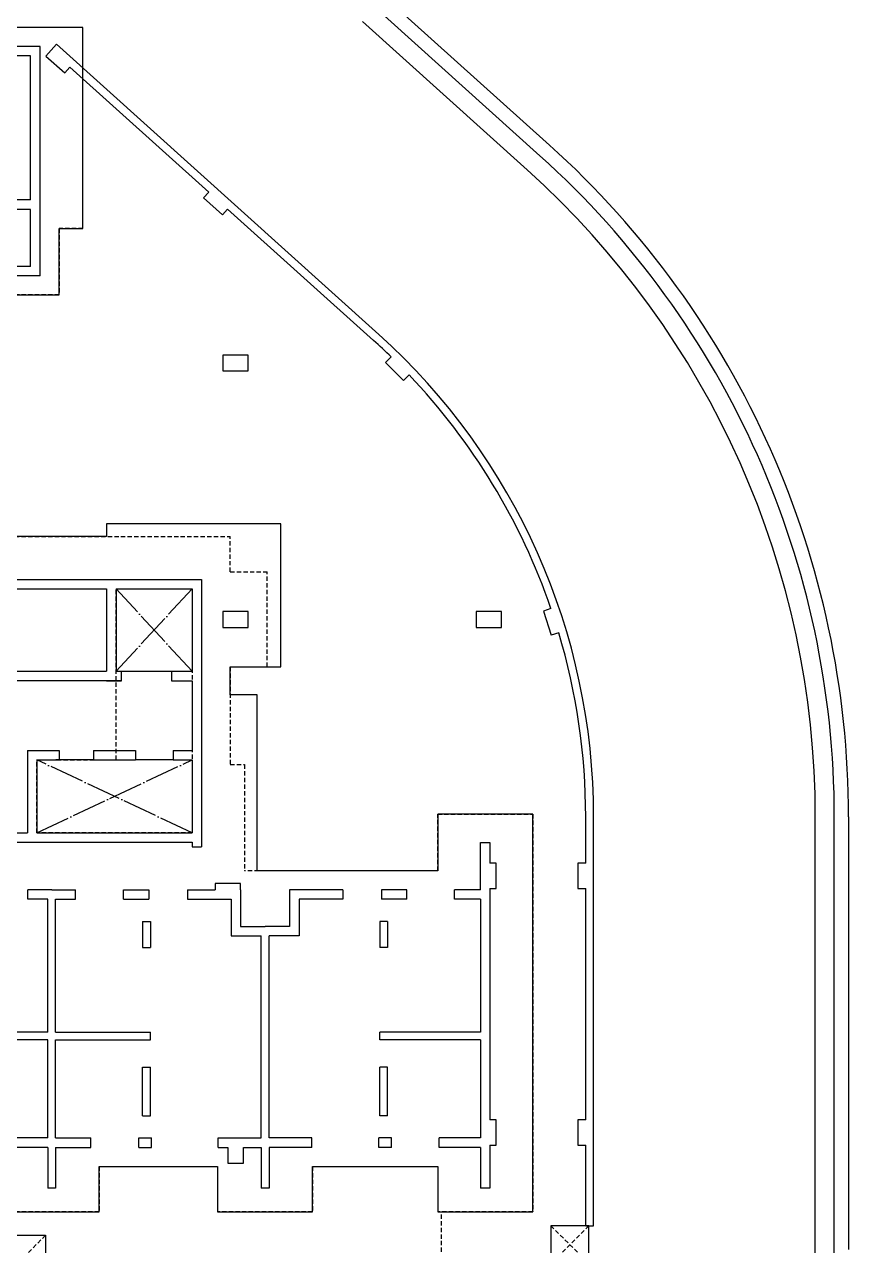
# Model space of a CAD drawing. Header units: millimetres. Extents: x 231380 to 990673, y -319231 to 132826.
# Drawn here: x 349809 to 375835, y -283606 to -245038 of the extents above; entities that cross this region are included whole.
import ezdxf

# ---------------------------------------------------------------- set-up
doc = ezdxf.new("R2010")
doc.units = ezdxf.units.MM
doc.header["$LTSCALE"] = 91
doc.linetypes.add('XS-기초$0$DDOT', pattern=[14, 12, -1, 0, -1])
doc.linetypes.add('XS-기초$0$HID', pattern=[2.3, 1.5, -0.8])
for name, color, linetype in [('00', 7, 'Continuous'), ('XDIM', 7, 'Continuous'), ('XS-기초$0$EL7', 7, 'Continuous'), ('XS-기초$0$OPEN', 9, 'XS-기초$0$DDOT'), ('XS-기초$0$WALL', 11, 'Continuous'), ('XS-기초$0$기초꺽임', 4, 'XS-기초$0$HID'), ('XS-기초$0$기초연단', 3, 'Continuous'), ('XS-기초$0$집수정', 21, 'Continuous'), ('XS-기초$0$집수정-우수', 6, 'Continuous'), ('XS-지하주차장$0$COL', 2, 'Continuous')]:
    doc.layers.add(name, color=color, linetype=linetype)

# ---------------------------------------------------------------- blocks, each defined once
blk = doc.blocks.new('szdhdbnstyhsr')
at = {"layer": 'XS-지하주차장$0$COL', "color": 1}
for p, q in [((1858, 38397), (-23356, 61100)), ((1456, 37951), (-3746, 42635)), ((-13409, 41917), (-13743, 41545)), ((-3228, 32749), (-13409, 41917)), ((-13743, 41545), (-13149, 41010)), ((-13149, 41010), (-12982, 41195)), ((-8597, 37248), (-12982, 41195)), ((-3395, 32564), (-8003, 36712)), ((-2839, 32044), (-3017, 31868)), ((-3017, 31868), (-2454, 31299)), ((-2276, 31475), (-2454, 31299)), ((2207, 24091), (1969, 24015)), ((1969, 24015), (2214, 23253)), ((2452, 23330), (2214, 23253)), ((3305, 16050), (3305, 17515)), ((3555, 4600), (3555, 17515)), ((10555, 2850), (10555, 17515)), ((11155, 3350), (11155, 17515)), ((480, 16050), (280, 16050)), ((480, 15250), (480, 16050)), ((3305, 16050), (3055, 16050)), ((3055, 16050), (3055, 15250)), ((280, 15250), (480, 15250)), ((3055, 15250), (3305, 15250)), ((3305, 7950), (3305, 15250)), ((480, 7950), (280, 7950)), ((480, 7150), (480, 7950)), ((3305, 7950), (3055, 7950)), ((3055, 7950), (3055, 7150)), ((-8000, 7075), (-8000, 6575)), ((-7500, 6575), (-7500, 7075)), ((280, 7150), (480, 7150)), ((3055, 7150), (3305, 7150)), ((3305, 4600), (3305, 7150)), ((-8000, 6575), (-7500, 6575)), ((3305, 4600), (3555, 4600))]:
    blk.add_line(p, q, dxfattribs=at)
for points in [[(-8597, 37248), (-8764, 37062), (-8170, 36527), (-8003, 36712)], [(-7595, 15215), (-7595, 15415), (-8395, 15415), (-8395, 15215)]]:
    blk.add_lwpolyline(points, dxfattribs=at)
for points in [[(-8150, 32100), (-8150, 31600), (-7350, 31600), (-7350, 32100)], [(-8150, 24000), (-8150, 23500), (-7350, 23500), (-7350, 24000)], [(-150, 24000), (-150, 23500), (650, 23500), (650, 24000)]]:
    blk.add_lwpolyline(points, close=True, dxfattribs=at)
for radius, start, end in [(28100, 0, 48), (27500, 0, 48), (20250, 45.845, 48), (20500, 0, 48), (20250, 18.9509, 43.5813), (20250, 0, 16.6872)]:
    blk.add_arc((-16945, 17515), radius, start, end, dxfattribs=at)
blk = doc.blocks.new('XS-기초$0$집수정-1.2x1.2')
at = {"layer": 'XS-기초$0$집수정'}
for p, q in [((0, 0), (0, 1200)), ((0, 1200), (1200, 1200)), ((1200, 1200), (1200, 0)), ((1200, 0), (0, 0))]:
    blk.add_line(p, q, dxfattribs=at)
at = {"layer": 'XS-기초$0$집수정', "linetype": 'XS-기초$0$HID'}
for p, q in [((0, 0), (1200, 1200)), ((0, 1200), (1200, 0))]:
    blk.add_line(p, q, dxfattribs=at)
blk = doc.blocks.new('zdhadbs')
at = {"color": 6, "linetype": 'ByBlock'}
for points in [[(10055, -18830), (13055, -18830), (13055, -17395), (16795, -17395), (16795, -18830), (19795, -18830), (19795, -17395), (23745, -17395), (23745, -18830), (26745, -18830), (26745, -6265), (23745, -6265), (23745, -8055), (18040, -8055), (18040, -2505), (17190, -2505), (17190, -1620), (18790, -1620), (18790, 2895), (13290, 2895), (13290, 2495), (7465, 2495)], [(7465, 10130), (11790, 10130), (11790, 12230), (12540, 12230), (12540, 18580), (9540, 18580)]]:
    blk.add_lwpolyline(points, dxfattribs=at)
at = {"layer": 'XS-기초$0$EL7'}
for p, q in [((13765, -1755), (15335, -1755)), ((12880, -4555), (11690, -4555)), ((15390, -4555), (14200, -4555))]:
    blk.add_line(p, q, dxfattribs=at)
at = {"layer": 'XS-기초$0$OPEN'}
for p, q in [((15990, -1755), (13590, 845)), ((15990, 845), (13590, -1755)), ((15990, -6855), (11090, -4555)), ((11090, -6855), (15990, -4555))]:
    blk.add_line(p, q, dxfattribs=at)
at = {"layer": 'XS-기초$0$WALL', "color": 5}
for p, q in [((26973, 14527), (1759, 37230)), ((26571, 14081), (21369, 18765)), ((11190, 17980), (-2285, 17980)), ((11190, 10730), (11190, 17980)), ((11706, 18047), (11372, 17675)), ((21887, 8879), (11706, 18047)), ((10890, 17680), (8290, 17680)), ((10890, 13130), (10890, 17680)), ((11372, 17675), (11966, 17140)), ((11966, 17140), (12133, 17325)), ((16518, 13378), (12133, 17325)), ((10890, 13130), (9400, 13130)), ((16518, 13378), (16351, 13192)), ((16351, 13192), (16945, 12657)), ((10890, 12830), (9400, 12830)), ((10890, 11030), (10890, 12830)), ((16945, 12657), (17112, 12842)), ((21720, 8694), (17112, 12842)), ((10890, 11030), (7990, 11030)), ((11190, 10730), (7990, 10730)), ((16965, 8230), (16965, 7730)), ((17765, 8230), (16965, 8230)), ((17765, 7730), (17765, 8230)), ((22276, 8174), (22098, 7998)), ((16965, 7730), (17765, 7730)), ((22098, 7998), (22661, 7429)), ((22839, 7605), (22661, 7429)), ((8740, 845), (13290, 845)), ((9765, 1145), (16290, 1145)), ((13290, 845), (13290, -1755)), ((13590, 845), (15990, 845)), ((13590, 845), (13590, -1755)), ((15990, 845), (15990, -1755)), ((16290, 1145), (16290, -7305)), ((16965, 130), (16965, -370)), ((17765, 130), (16965, 130)), ((17765, -370), (17765, 130)), ((24965, 130), (24965, -370)), ((25765, 130), (24965, 130)), ((25765, -370), (25765, 130)), ((27322, 221), (27084, 145)), ((27084, 145), (27329, -617)), ((16965, -370), (17765, -370)), ((24965, -370), (25765, -370)), ((27567, -540), (27329, -617)), ((9850, -1755), (13290, -1755)), ((13590, -1755), (13765, -1755)), ((13765, -2055), (13765, -1755)), ((15335, -1755), (15990, -1755)), ((15335, -1755), (15335, -2055)), ((13765, -2055), (9850, -2055)), ((13290, -2055), (13765, -2055)), ((15335, -2055), (15990, -2055)), ((15990, -2055), (15990, -4255)), ((10790, -4255), (10790, -6855)), ((10790, -4255), (11790, -4255)), ((11090, -4555), (11090, -6855)), ((11090, -4555), (11790, -4555)), ((11790, -4255), (11790, -4555)), ((12880, -4255), (14200, -4255)), ((12880, -4255), (12880, -4555)), ((12880, -4555), (14200, -4555)), ((14200, -4255), (14200, -4555)), ((15390, -4255), (15990, -4255)), ((15390, -4255), (15390, -4555)), ((15390, -4555), (15990, -4555)), ((15990, -4555), (15990, -6855)), ((28420, -7820), (28420, -6355)), ((28670, -19270), (28670, -6255)), ((35670, -21020), (35670, -6355)), ((36270, -20520), (36270, -6355)), ((8440, -6855), (10790, -6855)), ((11090, -6855), (15990, -6855)), ((8440, -7155), (15990, -7155)), ((15990, -7155), (15990, -7305)), ((15990, -7305), (16290, -7305)), ((25095, -8655), (25095, -7165)), ((25095, -7165), (25395, -7165)), ((25395, -7165), (25395, -7820)), ((25595, -7820), (25395, -7820)), ((25595, -8620), (25595, -7820)), ((28420, -7820), (28170, -7820)), ((28170, -7820), (28170, -8620)), ((17520, -8455), (16720, -8455)), ((16720, -8455), (16720, -8655)), ((17520, -8655), (17520, -8455)), ((10800, -8955), (10800, -8655)), ((11555, -8655), (10800, -8655)), ((11555, -8655), (12310, -8655)), ((12310, -8955), (12310, -8655)), ((13820, -8955), (13820, -8655)), ((13820, -8655), (14620, -8655)), ((14620, -8655), (14620, -8955)), ((15840, -8655), (15840, -8955)), ((15840, -8655), (16720, -8655)), ((17520, -8655), (17520, -9815)), ((20750, -8655), (19070, -8655)), ((19070, -8655), (19070, -9815)), ((20750, -8655), (20750, -8955)), ((21970, -8655), (21970, -8955)), ((22770, -8655), (21970, -8655)), ((22770, -8955), (22770, -8655)), ((24280, -8955), (24280, -8655)), ((25095, -8655), (24280, -8655)), ((25395, -8620), (25395, -15920)), ((25395, -8620), (25595, -8620)), ((28170, -8620), (28420, -8620)), ((28420, -15920), (28420, -8620)), ((11430, -8955), (10800, -8955)), ((11430, -13150), (11430, -8955)), ((11680, -13150), (11680, -8955)), ((11680, -8955), (12310, -8955)), ((13820, -8955), (14620, -8955)), ((15840, -8955), (17220, -8955)), ((17220, -8955), (17220, -10115)), ((20750, -8955), (19370, -8955)), ((19370, -8955), (19370, -10115)), ((22770, -8955), (21970, -8955)), ((25095, -8955), (24280, -8955)), ((25095, -8955), (25095, -13150)), ((14425, -9655), (14425, -10485)), ((14425, -9655), (14675, -9655)), ((14675, -9655), (14675, -10485)), ((17520, -9815), (18295, -9815)), ((19070, -9815), (18295, -9815)), ((21915, -9655), (21915, -10485)), ((22165, -9655), (21915, -9655)), ((22165, -9655), (22165, -10485)), ((17220, -10115), (18170, -10115)), ((18170, -16495), (18170, -10115)), ((18420, -16495), (18420, -10115)), ((19370, -10115), (18420, -10115)), ((14425, -10485), (14675, -10485)), ((22165, -10485), (21915, -10485)), ((11430, -13150), (8435, -13150)), ((11430, -13400), (8435, -13400)), ((11430, -16495), (11430, -13400)), ((11680, -13150), (14675, -13150)), ((11680, -16495), (11680, -13400)), ((11680, -13400), (14675, -13400)), ((14675, -13400), (14675, -13150)), ((25095, -13150), (21915, -13150)), ((21915, -13400), (21915, -13150)), ((25095, -13400), (21915, -13400)), ((25095, -13400), (25095, -16495)), ((14425, -15795), (14425, -14260)), ((14425, -14260), (14675, -14260)), ((14675, -15795), (14675, -14260)), ((21915, -15795), (21915, -14260)), ((22165, -14260), (21915, -14260)), ((22165, -15795), (22165, -14260)), ((14425, -15795), (14675, -15795)), ((22165, -15795), (21915, -15795)), ((25595, -15920), (25395, -15920)), ((25595, -16720), (25595, -15920)), ((28420, -15920), (28170, -15920)), ((28170, -15920), (28170, -16720)), ((11430, -16495), (10315, -16495)), ((11680, -16495), (12795, -16495)), ((12795, -16795), (12795, -16495)), ((14305, -16495), (14705, -16495)), ((14305, -16795), (14305, -16495)), ((14705, -16795), (14705, -16495)), ((16815, -16495), (18170, -16495)), ((16815, -16795), (16815, -16495)), ((19775, -16495), (18420, -16495)), ((19775, -16795), (19775, -16495)), ((22285, -16495), (21885, -16495)), ((21885, -16795), (21885, -16495)), ((22285, -16795), (22285, -16495)), ((23795, -16795), (23795, -16495)), ((25095, -16495), (23795, -16495)), ((11430, -16795), (10315, -16795)), ((11430, -16795), (11430, -18080)), ((11680, -16795), (12795, -16795)), ((11680, -16795), (11680, -18080)), ((14305, -16795), (14705, -16795)), ((16815, -16795), (17115, -16795)), ((17115, -16795), (17115, -17295)), ((17615, -16795), (18170, -16795)), ((17615, -17295), (17615, -16795)), ((18170, -16795), (18170, -18080)), ((19775, -16795), (18420, -16795)), ((18420, -16795), (18420, -18080)), ((22285, -16795), (21885, -16795)), ((25095, -16795), (23795, -16795)), ((25095, -16795), (25095, -18080)), ((25395, -16720), (25395, -18080)), ((25395, -16720), (25595, -16720)), ((28170, -16720), (28420, -16720)), ((28420, -19270), (28420, -16720)), ((17115, -17295), (17615, -17295)), ((11680, -18080), (11430, -18080)), ((18420, -18080), (18170, -18080)), ((25395, -18080), (25095, -18080)), ((28420, -19270), (28670, -19270))]:
    blk.add_line(p, q, dxfattribs=at)
for radius, start, end in [(28100, 0, 48), (27500, 0, 48), (20500, 0, 48), (20250, 45.845, 48), (20250, 18.9509, 43.5813), (20250, 0, 16.6872)]:
    blk.add_arc((8170, -6355), radius, start, end, dxfattribs=at)
at = {"layer": 'XS-기초$0$기초꺽임'}
blk.add_lwpolyline([(13590, 845), (15990, 845), (15990, -6855), (11090, -6855), (11090, -4555), (13590, -4555)], close=True, dxfattribs=at)
at = {"layer": 'XS-기초$0$기초연단'}
for p, q in [((27274, 14862), (1848, 37755)), ((36720, -6355), (36720, -20020))]:
    blk.add_line(p, q, dxfattribs=at)
at = {"layer": 'XS-기초$0$기초연단', "linetype": 'XS-기초$0$HID'}
for p, q in [((12540, 18580), (9540, 18580)), ((12540, 12230), (12540, 18580)), ((11790, 12230), (11790, 10130)), ((12540, 12230), (11790, 12230)), ((11790, 10130), (7465, 10130)), ((7465, 2495), (17190, 2495)), ((17190, 1380), (17190, 2495)), ((17190, 1380), (18365, 1380)), ((18365, -1620), (18365, 1380)), ((17190, -1620), (18365, -1620)), ((17190, -1620), (17190, -4705)), ((17190, -4705), (17640, -4705)), ((17640, -4705), (17640, -8055)), ((23745, -6265), (26745, -6265)), ((23745, -8055), (23745, -6265)), ((26745, -6265), (26745, -18830)), ((23745, -8055), (17640, -8055)), ((13055, -17395), (13055, -18830)), ((13055, -17395), (16795, -17395)), ((16795, -17395), (16795, -18830)), ((19795, -17395), (19795, -18830)), ((19795, -17395), (23745, -17395)), ((23745, -17395), (23745, -18830)), ((13055, -18830), (10055, -18830)), ((19795, -18830), (16795, -18830)), ((26745, -18830), (23745, -18830)), ((23865, -22398), (23865, -18830))]:
    blk.add_line(p, q, dxfattribs=at)
at = {"layer": 'XS-기초$0$기초연단'}
blk.add_arc((8170, -6355), 28550, 0, 48, dxfattribs=at)
at = {"layer": 'XS-기초$0$집수정-우수', "linetype": 'XS-기초$0$HID'}
blk.add_line((11365, -19570), (9865, -21070), dxfattribs=at)
at = {"layer": 'XS-기초$0$집수정-우수'}
blk.add_lwpolyline([(11365, -21070), (9865, -21070), (9865, -19570), (11365, -19570)], close=True, dxfattribs=at)
at = {"layer": 'XS-기초$0$집수정', "xscale": -1, "rotation": 90}
blk.add_blockref('XS-기초$0$집수정-1.2x1.2', (28520, -19270), dxfattribs=at)

msp = doc.modelspace()

# ---------------------------------------------------------------- block references
at = {"layer": '00'}
msp.add_blockref('zdhadbs', (339114.8, -263710.9), dxfattribs=at)
at = {"layer": 'XDIM'}
msp.add_blockref('szdhdbnstyhsr', (364229.8, -287580.9), dxfattribs=at)

doc.saveas('drawing.dxf')
